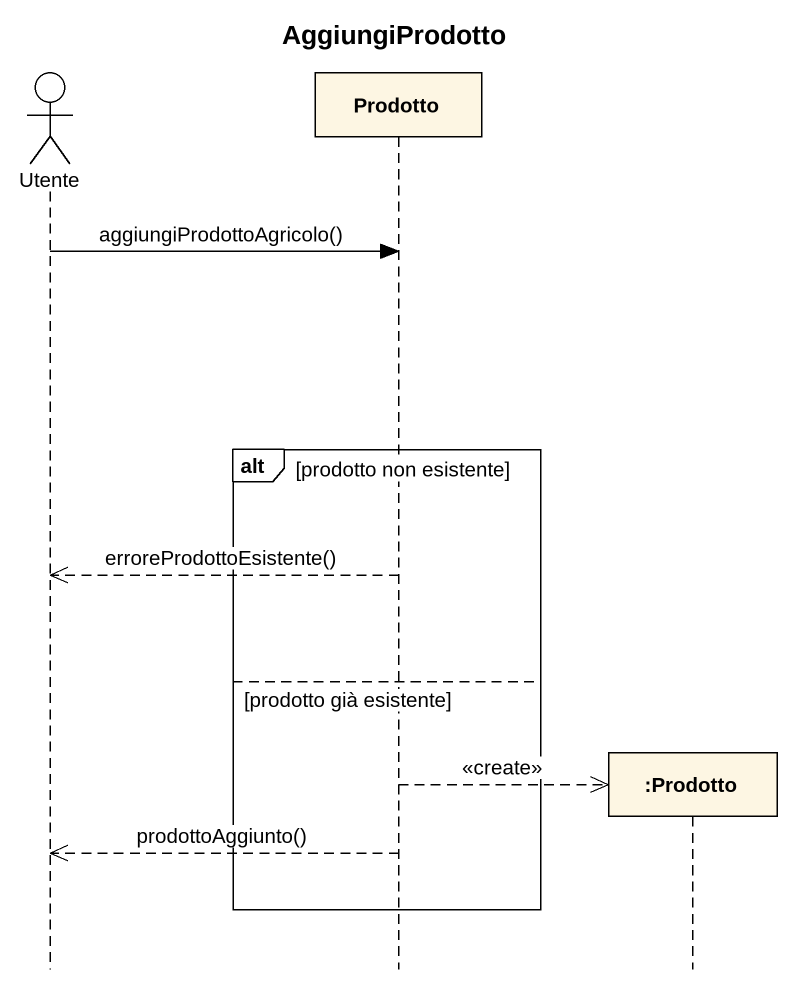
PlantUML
@startuml
title AggiungiProdotto
hide footbox
actor Utente
participant Prodotto
participant ":Prodotto" as Prodotto_2

Utente -> Prodotto : aggiungiProdottoAgricolo()
alt prodotto non esistente
  Prodotto -->> Utente : erroreProdottoEsistente()
else prodotto già esistente
  Prodotto -->> Prodotto_2 ** : <<create>>
  Prodotto -->> Utente : prodottoAggiunto()
end
@enduml
